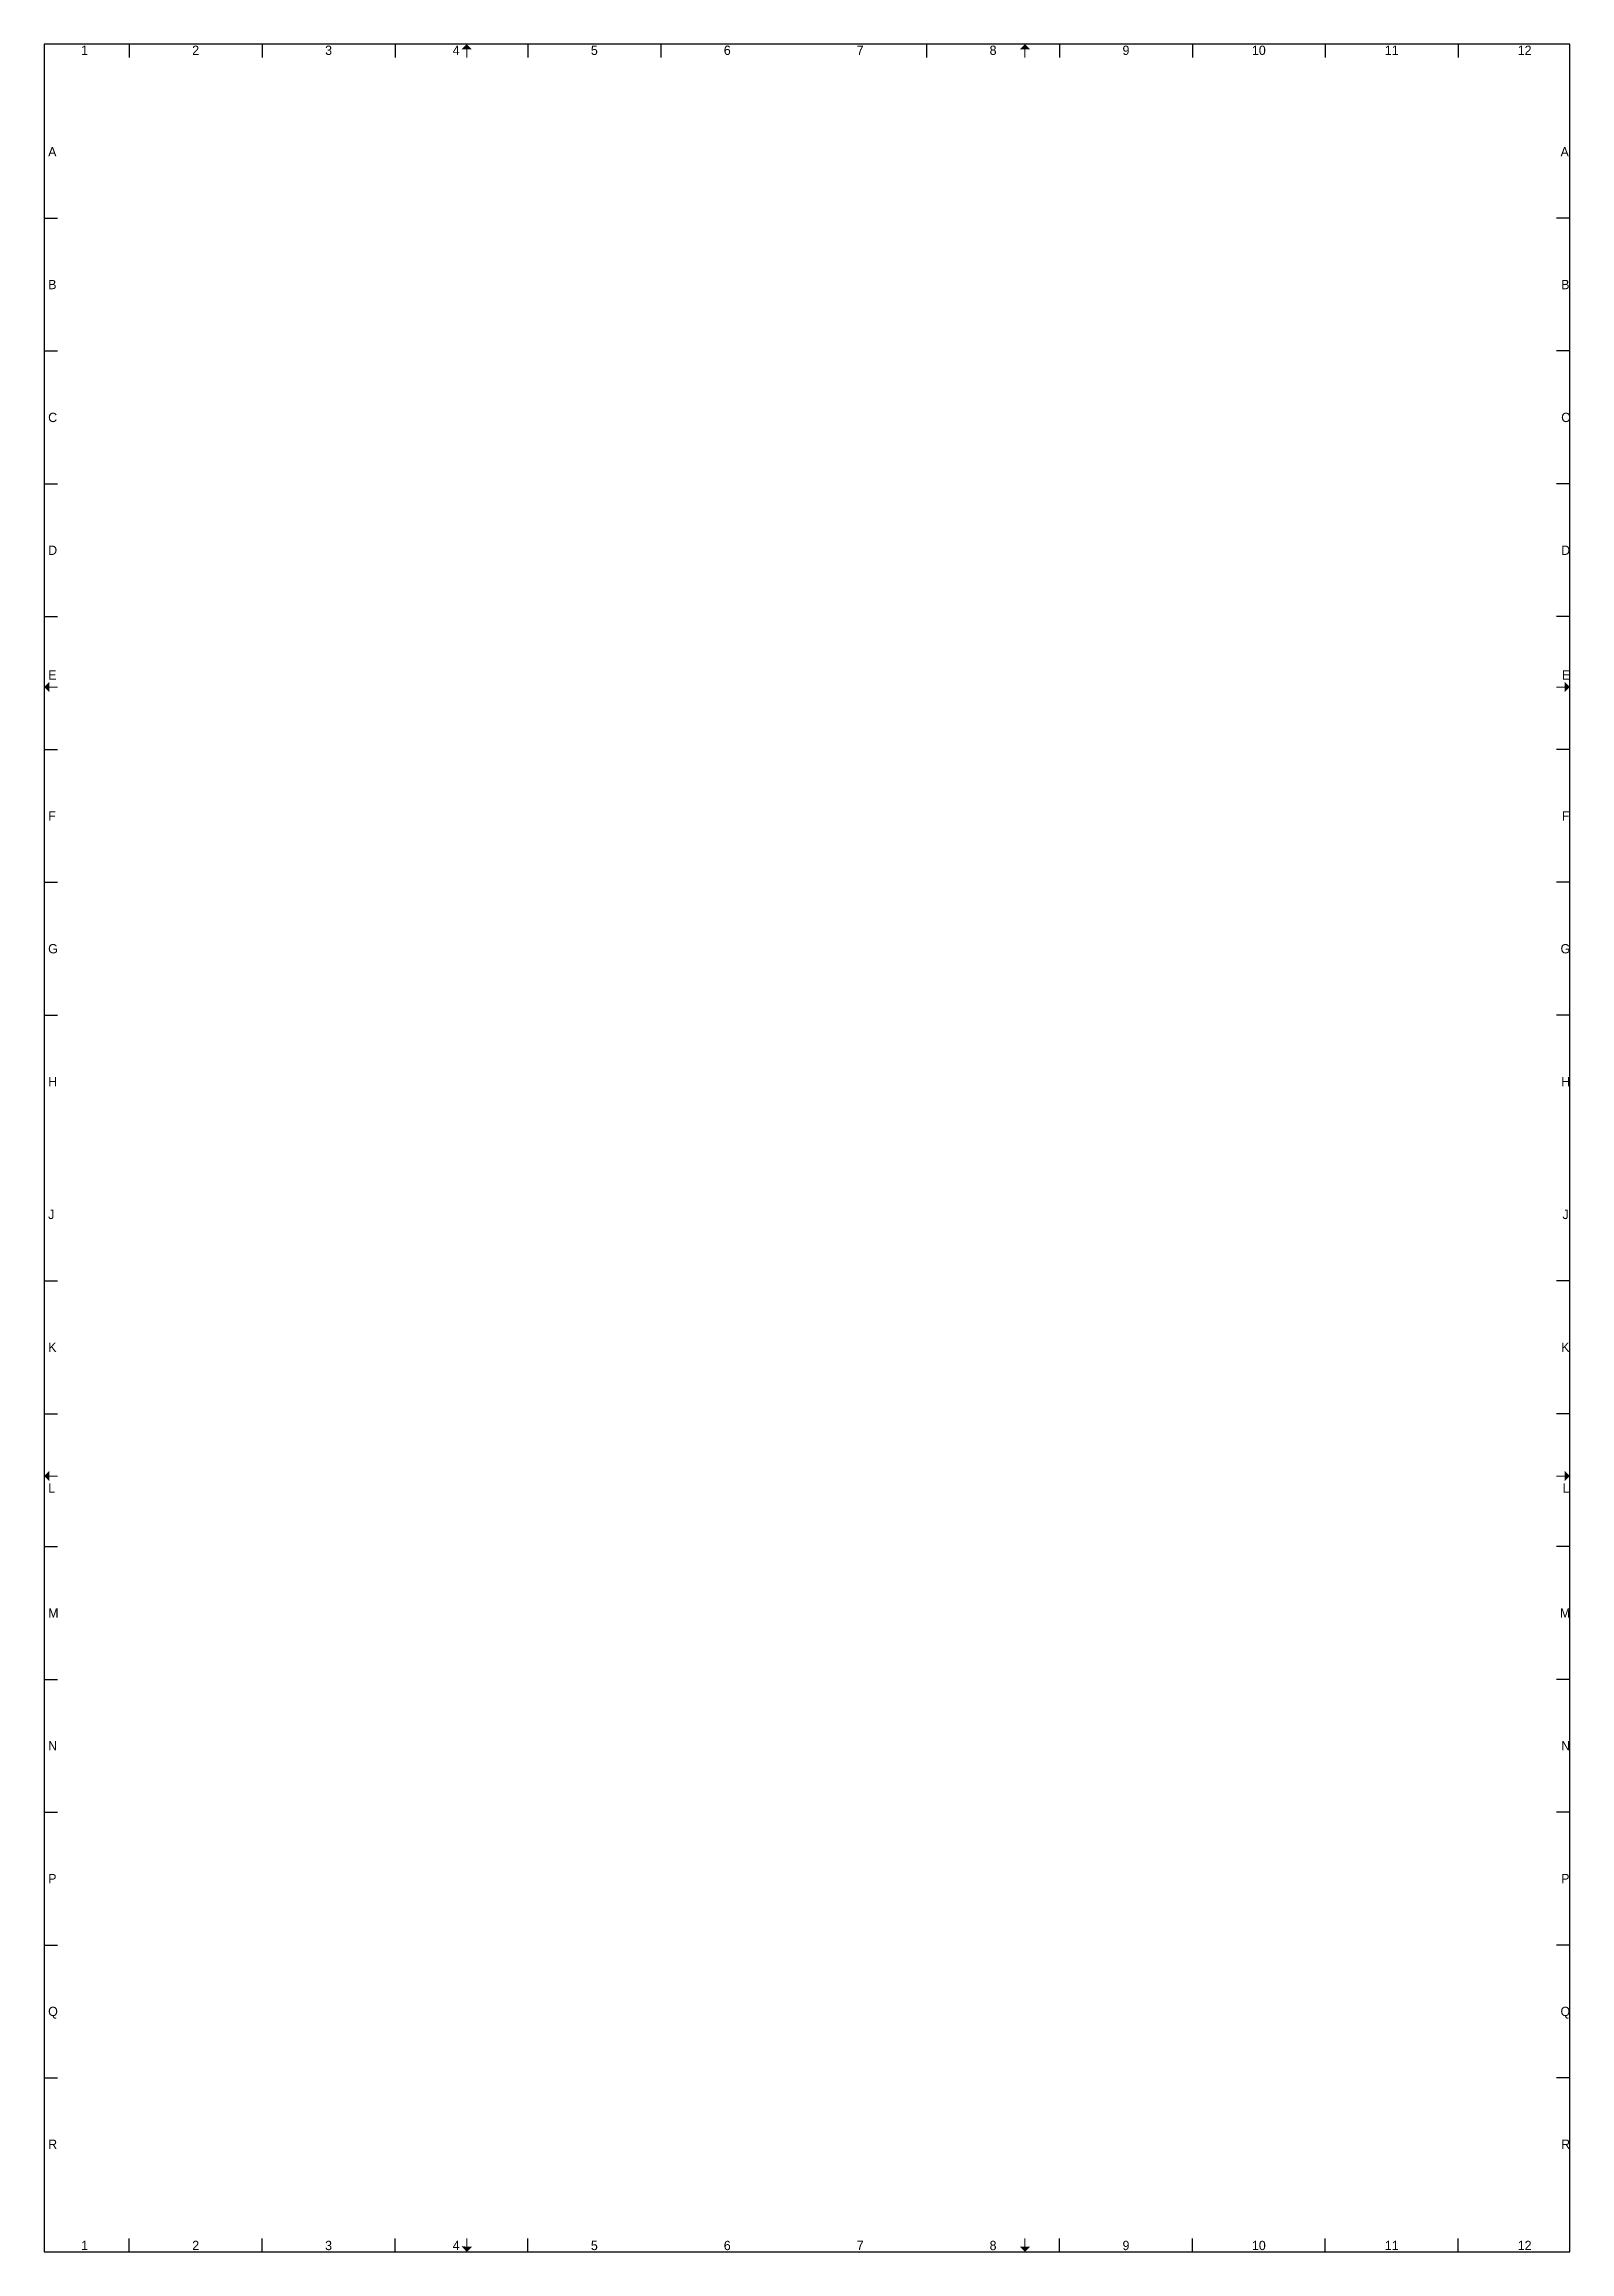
# Model space of a CAD drawing. Extents: x -5 to 569, y -5 to 826.
import ezdxf
from ezdxf.enums import TextEntityAlignment as Align

# ---------------------------------------------------------------- set-up
doc = ezdxf.new("R2010")
doc.units = 0
doc.layers.add('to-xx-rooster', color=7, linetype='CONTINUOUS', lineweight=25)
doc.layers.add('to-xx-vouwmerk', color=7, linetype='CONTINUOUS', lineweight=18)
doc.styles.add('RTW_ISO', font='iso-rtw.shx')

msp = doc.modelspace()

# ---------------------------------------------------------------- hatches: boundary and pattern name
at = {"layer": 'to-xx-vouwmerk'}
for points in [[(156, 824), (154, 826), (152, 824)], [(366, 824), (364, 826), (362, 824)], [(-3, 586), (-5, 584), (-3, 582)], [(567, 582), (569, 584), (567, 586)], [(-3, 289), (-5, 287), (-3, 285)], [(567, 285), (569, 287), (567, 289)], [(152.05, -2.96), (154, -5), (156.04, -3.05)], [(362, -3), (364, -5), (366, -3)]]:
    msp.add_hatch(color=256, dxfattribs=at).paths.add_polyline_path(points)

# ---------------------------------------------------------------- linework, layer by layer
at = {"layer": 'to-xx-rooster'}
for p, q in [((569, 826), (-5, 826)), ((-5, 826), (-5, -5)), ((27, 826), (27, 821)), ((77, 826), (77, 821)), ((127, 826), (127, 821)), ((177, 826), (177, 821)), ((227, 826), (227, 821)), ((327, 826), (327, 821)), ((377, 826), (377, 821)), ((427, 826), (427, 821)), ((477, 826), (477, 821)), ((527, 826), (527, 821)), ((569, -5), (569, 826)), ((-5, 760.5), (0, 760.5)), ((569, 760.5), (564, 760.5)), ((-5, 710.5), (0, 710.5)), ((569, 710.5), (564, 710.5)), ((-5, 660.5), (0, 660.5)), ((569, 660.5), (564, 660.5)), ((-5, 610.5), (0, 610.5)), ((569, 610.5), (564, 610.5)), ((-5, 560.5), (0, 560.5)), ((569, 560.5), (564, 560.5)), ((-5, 510.5), (0, 510.5)), ((569, 510.5), (564, 510.5)), ((-5, 460.5), (0, 460.5)), ((569, 460.5), (564, 460.5)), ((-5, 360.5), (0, 360.5)), ((569, 360.5), (564, 360.5)), ((-5, 310.5), (0, 310.5)), ((569, 310.5), (564, 310.5)), ((-5, 260.5), (0, 260.5)), ((569, 260.5), (564, 260.5)), ((-5, 210.5), (0, 210.5)), ((569, 210.5), (564, 210.5)), ((-5, 160.5), (0, 160.5)), ((569, 160.5), (564, 160.5)), ((-5, 110.5), (0, 110.5)), ((569, 110.5), (564, 110.5)), ((-5, 60.5), (0, 60.5)), ((569, 60.5), (564, 60.5)), ((27, -5), (27, 0)), ((77, -5), (77, 0)), ((127, -5), (127, 0)), ((177, -5), (177, 0)), ((377, -5), (377, 0)), ((427, -5), (427, 0)), ((477, -5), (477, 0)), ((527, -5), (527, 0)), ((-5, -5), (569, -5)), ((227, -5), (327, -5))]:
    msp.add_line(p, q, dxfattribs=at)
at = {"layer": 'to-xx-vouwmerk', "flags": 128}
for points in [[(154, 821), (154, 826)], [(364, 821), (364, 826)], [(0, 584), (-5, 584)], [(564, 584), (569, 584)], [(0, 287), (-5, 287)], [(564, 287), (569, 287)], [(154, 0), (154, -5)], [(364, 0), (364, -5)]]:
    msp.add_lwpolyline(points, dxfattribs=at)

# ---------------------------------------------------------------- texts
at = {"layer": 'to-xx-rooster', "style": 'RTW_ISO'}
for s, p in [('1', (10.22, 820.9)), ('2', (52, 820.9)), ('3', (102, 820.9)), ('4', (150, 820.9)), ('5', (202, 820.9)), ('6', (252, 820.9)), ('7', (302, 820.9)), ('8', (352, 820.9)), ('9', (402, 820.9)), ('10', (452, 820.9)), ('11', (502, 820.9)), ('12', (552, 820.9)), ('1', (10.22, -5.4)), ('2', (52, -5.4)), ('3', (102, -5.4)), ('4', (150, -5.4)), ('5', (202, -5.4)), ('6', (252, -5.4)), ('7', (302, -5.4)), ('8', (352, -5.4)), ('9', (402, -5.4)), ('10', (452, -5.4)), ('11', (502, -5.4)), ('12', (552, -5.4))]:
    msp.add_text(s, height=3.5, dxfattribs=at).set_placement(p, align=Align.BOTTOM_CENTER)
for s, p in [('A', (-3.5, 785.5)), ('A', (565.5, 785.5)), ('B', (-3.5, 735.5)), ('B', (565.75, 735.5)), ('C', (-3.5, 685.5)), ('C', (565.75, 685.5)), ('D', (-3.5, 635.5)), ('D', (565.75, 635.5)), ('E', (-3.5, 588.5)), ('E', (566, 588.5)), ('F', (-3.5, 535.5)), ('F', (566, 535.5)), ('G', (-3.5, 485.5)), ('G', (565.5, 485.5)), ('H', (-3.5, 435.5)), ('H', (565.75, 435.5)), ('J', (-3.5, 385.5)), ('J', (566.25, 385.5)), ('K', (-3.5, 335.5)), ('K', (565.75, 335.5)), ('L', (-3.5, 282.5)), ('L', (566.25, 282.5)), ('M', (-3.5, 235.5)), ('M', (565.25, 235.5)), ('N', (-3.5, 185.5)), ('N', (565.75, 185.5)), ('P', (-3.5, 135.5)), ('P', (565.75, 135.5)), ('Q', (-3.5, 85.5)), ('Q', (565.5, 85.5)), ('R', (-3.5, 35.5)), ('R', (565.75, 35.5))]:
    msp.add_text(s, height=3.5, dxfattribs=at).set_placement(p, align=Align.MIDDLE_LEFT)

doc.saveas('drawing.dxf')
